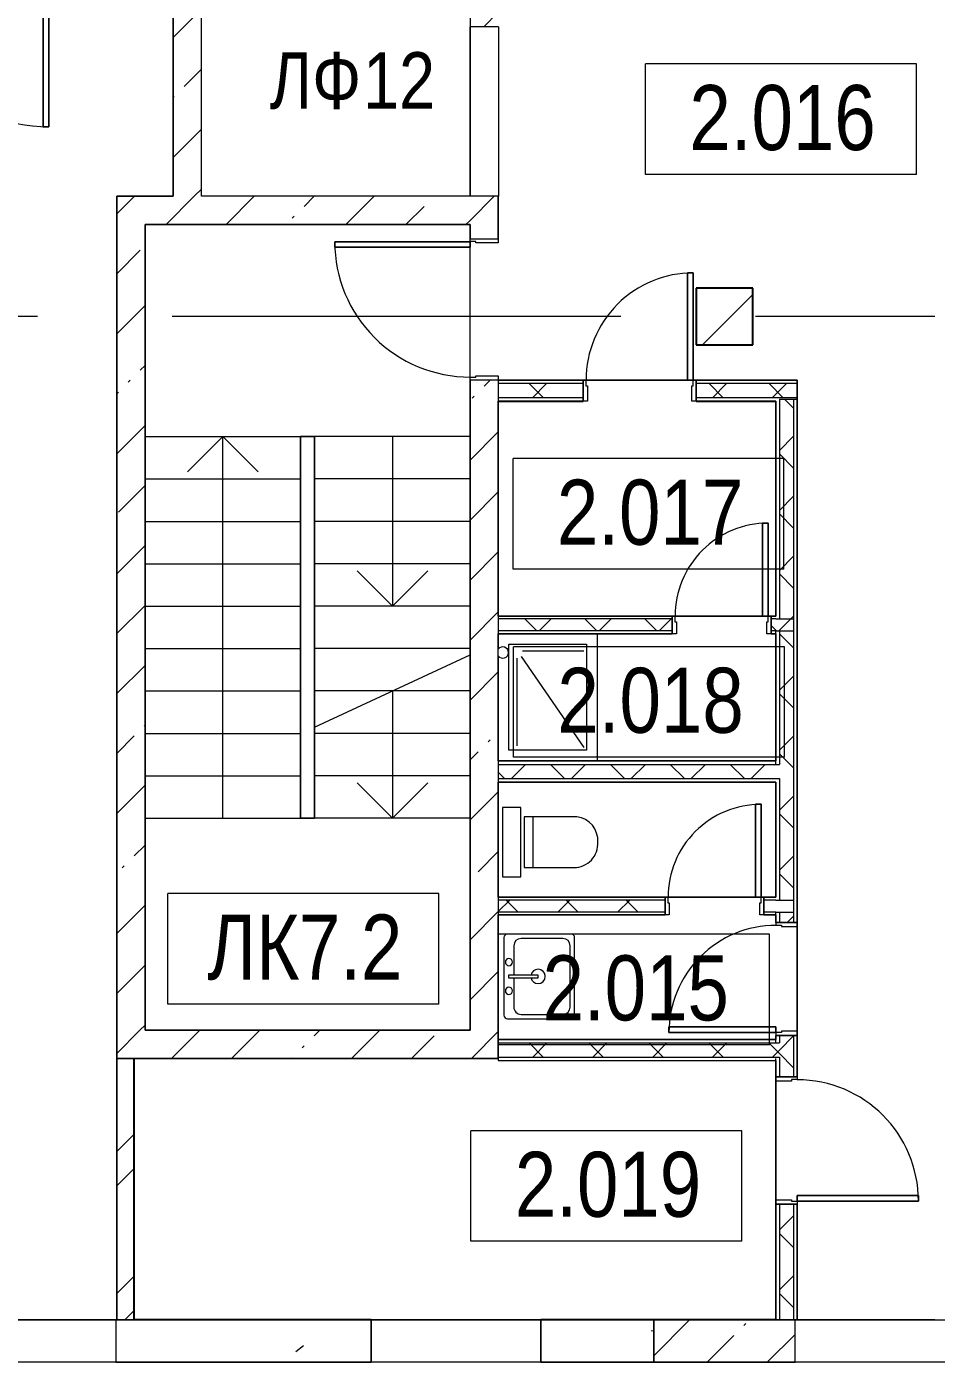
# Model space of a CAD drawing. Header units: millimetres. Extents: x 48966 to 155647, y -43515 to 30475.
# Drawn here: x 111994 to 118431, y -31683 to -22233 of the extents above; entities that cross this region are included whole.
import ezdxf

# ---------------------------------------------------------------- set-up
doc = ezdxf.new("R2010")
doc.units = ezdxf.units.MM
doc.linetypes.add('Осевые', pattern=[6350, 1270, -952.5, 3175, -952.5])
for name, color, linetype, lineweight in [('Двери', 7, 'Continuous', 9), ('Каркас_Импост', 7, 'Continuous', 9), ('Колонны', 7, 'Continuous', 9), ('Колонны-1', 7, 'Continuous', 25), ('Контуры', 7, 'Continuous', 9), ('Линии подступенков-1', 7, 'Continuous', 9), ('Линии свеса', 7, 'Continuous', 9), ('Линии-2', 7, 'Осевые', 9), ('Марки вырезов', 7, 'Continuous', 9), ('Марки помещений', 7, 'Continuous', 9), ('Общие ребра', 7, 'Continuous', 9), ('Оси-2', 7, 'Осевые', 9), ('Панель', 7, 'Continuous', 9), ('Перекрытия', 7, 'Continuous', 9), ('Сантехнические приборы', 7, 'Continuous', 9), ('Стены', 7, 'Continuous', 9), ('Стены-1', 7, 'Continuous', 18), ('Стрелки вверх', 7, 'Continuous', 9), ('Текстовые примечания', 7, 'Continuous', 9), ('Черная _1 сплошная', 7, 'Continuous', 9), ('Штриховка разреза-2', 7, 'Continuous', 9)]:
    doc.layers.add(name, color=color, linetype=linetype, lineweight=lineweight)
doc.styles.add('Arial Narrow_1', font='Arial Narrow.ttf', dxfattribs={"height": 460})
doc.styles.add('Arial Narrow_2', font='Arial Narrow.ttf', dxfattribs={"height": 400})
pattern_1 = [(45, (0, 0), (-424.264, 424.264), [600, -100, 20, -100]), (45, (0, 424), (-424.264, 424.264), [])]
pattern_2 = [(45, (0, 0), (-212.132, 212.132), []), (135, (0, 0), (-212.132, -212.132), [])]

# ---------------------------------------------------------------- blocks, each defined once
blk = doc.blocks.new('Колонна 76 - Колонна 40-55-771148-План 2-го этажа на отм_ 0_000')
at = {"layer": 'Колонны'}
h = blk.add_hatch(dxfattribs=at)
h.set_pattern_fill('FP_4', color=256, style=0, pattern_type=2)
h.set_pattern_definition([(45, (0, 0), (-493.914, 493.914), []), (45, (493.9, 0), (-493.914, 493.914), [873.125, -174.625, 6.706, -167.919])])
h.paths.add_polyline_path([(116731.6, -24482.9), (117131.6, -24482.9), (117131.6, -24082.9), (116731.6, -24082.9)], flags=0)
at = {"layer": 'Колонны-1'}
for p, q in [((117131.6, -24082.9), (116731.6, -24082.9)), ((116731.6, -24082.9), (116731.6, -24482.9)), ((117131.6, -24482.9), (117131.6, -24082.9)), ((116731.6, -24482.9), (117131.6, -24482.9))]:
    blk.add_line(p, q, dxfattribs=at)
blk = doc.blocks.new('Дверь - Однопольная - ДВ10__21х9-6240642-План 2-го этажа на отм_ 0_000')
at = {"layer": 'Двери'}
for p, q in [((-429, -75), (-389, -75)), ((-429, -933), (-429, -75)), ((-389, -75), (-389, -933)), ((-389, -933), (-429, -933))]:
    blk.add_line(p, q, dxfattribs=at)
blk.add_arc((-429, -75), 858, 270, 0, dxfattribs=at)
at = {"layer": 'Каркас_Импост'}
for p, q in [((-450, 75), (-420, 75)), ((-450, -75), (-450, 75)), ((-420, 75), (-420, -35)), ((420, 75), (450, 75)), ((420, -35), (420, 75)), ((450, 75), (450, -75)), ((-430, -75), (-450, -75)), ((-430, -35), (-430, -75)), ((-420, -35), (-430, -35)), ((430, -35), (420, -35)), ((430, -75), (430, -35)), ((450, -75), (430, -75))]:
    blk.add_line(p, q, dxfattribs=at)
at = {"layer": 'Панель'}
for p, q in [((-389, -75), (-429, -75)), ((-429, -75), (-429, -933)), ((-389, -933), (-389, -75)), ((-429, -933), (-389, -933))]:
    blk.add_line(p, q, dxfattribs=at)
blk = doc.blocks.new('Дверь - Однопольная - ДВ2_21х12-6240689-План 2-го этажа на отм_ 0_000')
at = {"layer": 'Двери'}
for p, q in [((-539, 1233), (-579, 1233)), ((-579, 1233), (-579, 75)), ((-539, 75), (-539, 1233)), ((-579, 75), (-539, 75))]:
    blk.add_line(p, q, dxfattribs=at)
blk.add_arc((-579, 75), 1158, 360, 90, dxfattribs=at)
at = {"layer": 'Каркас_Импост'}
for p, q in [((-580, 75), (-600, 75)), ((-600, 75), (-600, -75)), ((-580, 35), (-580, 75)), ((-570, 35), (-580, 35)), ((-570, -75), (-570, 35)), ((580, 35), (570, 35)), ((570, 35), (570, -75)), ((600, 75), (580, 75)), ((580, 75), (580, 35)), ((600, -75), (600, 75)), ((-600, -75), (-570, -75)), ((570, -75), (600, -75))]:
    blk.add_line(p, q, dxfattribs=at)
at = {"layer": 'Панель'}
for p, q in [((-579, 1233), (-539, 1233)), ((-579, 75), (-579, 1233)), ((-539, 1233), (-539, 75)), ((-539, 75), (-579, 75))]:
    blk.add_line(p, q, dxfattribs=at)
blk = doc.blocks.new('Дверь - Однопольная - ДВ1__21х10-7160078-План 2-го этажа на отм_ 0_000')
at = {"layer": 'Двери'}
for p, q in [((-479, -100), (-439, -100)), ((-479, -1058), (-479, -100)), ((-439, -100), (-439, -1058)), ((-439, -1058), (-479, -1058))]:
    blk.add_line(p, q, dxfattribs=at)
blk.add_arc((-479, -100), 958, 270, 0, dxfattribs=at)
at = {"layer": 'Каркас_Импост'}
for p, q in [((-500, 100), (-470, 100)), ((-500, -100), (-500, 100)), ((-470, 100), (-470, -60)), ((470, 100), (500, 100)), ((470, -60), (470, 100)), ((500, 100), (500, -100)), ((-480, -60), (-480, -100)), ((-470, -60), (-480, -60)), ((480, -60), (470, -60)), ((480, -100), (480, -60)), ((-480, -100), (-500, -100)), ((500, -100), (480, -100))]:
    blk.add_line(p, q, dxfattribs=at)
at = {"layer": 'Панель'}
for p, q in [((-439, -100), (-479, -100)), ((-479, -100), (-479, -1058)), ((-439, -1058), (-439, -100)), ((-479, -1058), (-439, -1058))]:
    blk.add_line(p, q, dxfattribs=at)
blk = doc.blocks.new('Дверь - Однопольная - ДВ10_21х8-6240767-План 2-го этажа на отм_ 0_000')
at = {"layer": 'Двери'}
for p, q in [((-339, 833), (-379, 833)), ((-379, 833), (-379, 75)), ((-339, 75), (-339, 833)), ((-379, 75), (-339, 75))]:
    blk.add_line(p, q, dxfattribs=at)
blk.add_arc((-379, 75), 758, 360, 90, dxfattribs=at)
at = {"layer": 'Каркас_Импост'}
for p, q in [((-380, 75), (-400, 75)), ((-400, 75), (-400, -75)), ((-380, 35), (-380, 75)), ((-370, 35), (-380, 35)), ((-370, -75), (-370, 35)), ((380, 35), (370, 35)), ((370, 35), (370, -75)), ((400, 75), (380, 75)), ((380, 75), (380, 35)), ((400, -75), (400, 75)), ((-400, -75), (-370, -75)), ((370, -75), (400, -75))]:
    blk.add_line(p, q, dxfattribs=at)
at = {"layer": 'Панель'}
for p, q in [((-379, 833), (-339, 833)), ((-379, 75), (-379, 833)), ((-339, 833), (-339, 75)), ((-339, 75), (-379, 75))]:
    blk.add_line(p, q, dxfattribs=at)
blk = doc.blocks.new('Дверь - Однопольная_002 - ДВ6__21х7-6269506-План 2-го этажа на отм_ 0_000')
at = {"layer": 'Двери'}
for p, q in [((-329, -62.5), (-289, -62.5)), ((-329, -720.5), (-329, -62.5)), ((-289, -62.5), (-289, -720.5)), ((-289, -720.5), (-329, -720.5))]:
    blk.add_line(p, q, dxfattribs=at)
blk.add_arc((-329, -62.5), 658, 270, 0, dxfattribs=at)
at = {"layer": 'Каркас_Импост'}
for p, q in [((-350, 62.5), (-320, 62.5)), ((-350, -62.5), (-350, 62.5)), ((-320, 62.5), (-320, -22.5)), ((320, 62.5), (350, 62.5)), ((320, -22.5), (320, 62.5)), ((350, 62.5), (350, -62.5)), ((-330, -62.5), (-350, -62.5)), ((-330, -22.5), (-330, -62.5)), ((-320, -22.5), (-330, -22.5)), ((330, -22.5), (320, -22.5)), ((330, -62.5), (330, -22.5)), ((350, -62.5), (330, -62.5))]:
    blk.add_line(p, q, dxfattribs=at)
at = {"layer": 'Панель'}
for p, q in [((-289, -62.5), (-329, -62.5)), ((-329, -62.5), (-329, -720.5)), ((-289, -720.5), (-289, -62.5)), ((-329, -720.5), (-289, -720.5))]:
    blk.add_line(p, q, dxfattribs=at)
blk = doc.blocks.new('Раковина-Одиночная-2D - 600 x 500 мм-4888437-План 2-го этажа на отм_ 0_000')
at = {"layer": 'Сантехнические приборы'}
for p, q in [((31.7, 614.6), (31.7, 165.4)), ((31.7, 614.6), (31.7, 165.4)), ((606.3, 640), (57.1, 640)), ((606.3, 640), (57.1, 640)), ((549.1, 608.3), (114.2, 608.3)), ((631.7, 165.4), (631.7, 614.6)), ((631.7, 165.4), (631.7, 614.6)), ((63.4, 557.5), (63.4, 260.7)), ((599.9, 260.7), (599.9, 557.5)), ((341.2, 381.3), (322.2, 381.3)), ((322.2, 381.3), (322.2, 171.8)), ((341.2, 171.8), (341.2, 381.3)), ((114.2, 209.9), (322.2, 209.9)), ((341.2, 209.9), (549.1, 209.9)), ((57.1, 140), (606.3, 140)), ((57.1, 140), (606.3, 140)), ((131.8, 100), (691.8, 100)), ((322.2, 171.8), (341.2, 171.8))]:
    blk.add_line(p, q, dxfattribs=at)
for centre, radius, start, end in [((57.1, 614.6), 25.4, 90, 180), ((57.1, 614.6), 25.4, 90, 180), ((114.2, 557.5), 50.8, 90, 180), ((549.1, 557.5), 50.8, 360, 90), ((606.3, 614.6), 25.4, 0, 90), ((606.3, 614.6), 25.4, 0, 90), ((331.7, 381.3), 50.8, 360, 180), ((331.7, 381.3), 50.8, 180, 259.19308), ((331.7, 381.3), 50.8, 280.80692, 0), ((114.2, 260.7), 50.8, 180, 270), ((230.1, 175), 25.4, 360, 180), ((433.3, 175), 25.4, 360, 180), ((549.1, 260.7), 50.8, 270, 0), ((57.1, 165.4), 25.4, 180, 270), ((57.1, 165.4), 25.4, 180, 270), ((230.1, 175), 25.4, 180, 360), ((433.3, 175), 25.4, 180, 360), ((606.3, 165.4), 25.4, 270, 360), ((606.3, 165.4), 25.4, 270, 0)]:
    blk.add_arc(centre, radius, start, end, dxfattribs=at)
blk = doc.blocks.new('Унитаз_встраиваемый - Обычный _ Vitra 748-4800 _каркасные_-4815711-План 2-го этажа на отм_ 0_000')
at = {"layer": 'Сантехнические приборы'}
for p, q in [((-180, 371.5), (-180, 0)), ((179.4, 0), (179.4, 351)), ((-180, 60), (179.4, 60)), ((245, -25), (-245, -25)), ((-245, -25), (-245, -155)), ((-180, 0), (179.4, 0)), ((245, -155), (245, -25)), ((-245, -155), (245, -155))]:
    blk.add_line(p, q, dxfattribs=at)
for centre, start, end in [((-11.8, 351), 86.33454, 173.05975), ((9.9, 351), 360, 93.66546)]:
    blk.add_arc(centre, 169.5, start, end, dxfattribs=at)
blk = doc.blocks.new('Дверь - Однопольная_002 - ДВ5__21х7-6269878-План 2-го этажа на отм_ 0_000')
at = {"layer": 'Двери'}
for p, q in [((-329, -62.5), (-289, -62.5)), ((-329, -720.5), (-329, -62.5)), ((-289, -62.5), (-289, -720.5)), ((-289, -720.5), (-329, -720.5))]:
    blk.add_line(p, q, dxfattribs=at)
blk.add_arc((-329, -62.5), 658, 270, 0, dxfattribs=at)
at = {"layer": 'Каркас_Импост'}
for p, q in [((-350, 62.5), (-320, 62.5)), ((-350, -62.5), (-350, 62.5)), ((-320, 62.5), (-320, -22.5)), ((320, 62.5), (350, 62.5)), ((320, -22.5), (320, 62.5)), ((350, 62.5), (350, -62.5)), ((-330, -62.5), (-350, -62.5)), ((-330, -22.5), (-330, -62.5)), ((-320, -22.5), (-330, -22.5)), ((330, -22.5), (320, -22.5)), ((330, -62.5), (330, -22.5)), ((350, -62.5), (330, -62.5))]:
    blk.add_line(p, q, dxfattribs=at)
at = {"layer": 'Панель'}
for p, q in [((-289, -62.5), (-329, -62.5)), ((-329, -62.5), (-329, -720.5)), ((-289, -720.5), (-289, -62.5)), ((-329, -720.5), (-289, -720.5))]:
    blk.add_line(p, q, dxfattribs=at)
blk = doc.blocks.new('Дверь - Однопольная - ДВ10__21х8-6240643-План 2-го этажа на отм_ 0_000')
at = {"layer": 'Двери'}
for p, q in [((-379, -75), (-339, -75)), ((-379, -833), (-379, -75)), ((-339, -75), (-339, -833)), ((-339, -833), (-379, -833))]:
    blk.add_line(p, q, dxfattribs=at)
blk.add_arc((-379, -75), 758, 270, 0, dxfattribs=at)
at = {"layer": 'Каркас_Импост'}
for p, q in [((-400, 75), (-370, 75)), ((-400, -75), (-400, 75)), ((-370, 75), (-370, -35)), ((370, 75), (400, 75)), ((370, -35), (370, 75)), ((400, 75), (400, -75)), ((-380, -75), (-400, -75)), ((-380, -35), (-380, -75)), ((-370, -35), (-380, -35)), ((380, -35), (370, -35)), ((380, -75), (380, -35)), ((400, -75), (380, -75))]:
    blk.add_line(p, q, dxfattribs=at)
at = {"layer": 'Панель'}
for p, q in [((-339, -75), (-379, -75)), ((-379, -75), (-379, -833)), ((-339, -833), (-339, -75)), ((-379, -833), (-339, -833))]:
    blk.add_line(p, q, dxfattribs=at)
blk = doc.blocks.new('Душевая кабинка-2D - Душевая кабинка 900х700-5616920-План 2-го этажа на отм_ 0_000')
at = {"layer": 'Сантехнические приборы'}
for p, q in [((0, 0), (0, 900)), ((0, 900), (700, 900)), ((700, 900), (700, 0)), ((75, 75), (75, 825)), ((75, 825), (625, 825)), ((604.7, 775.8), (171, 775.8)), ((625, 825), (625, 75)), ((132.1, 726.7), (132.1, 106.7)), ((161, 739), (604.7, 95.3)), ((700, 0), (0, 0)), ((625, 75), (75, 75))]:
    blk.add_line(p, q, dxfattribs=at)
for start, end in [(360, 143.89282), (216.10718, 360)]:
    blk.add_arc((32.1, 766.7), 40, start, end, dxfattribs=at)
blk = doc.blocks.new('M_Дверь-Проем - 1200 x 2032 mm-V20-План 2-го этажа на отм_ 0_000')
at = {"layer": 'Черная _1 сплошная'}
blk.add_line((-608.2, 100), (591.8, 100), dxfattribs=at)
blk = doc.blocks.new('Марка помещения_Р - Марка помещения-4575829-План 2-го этажа на отм_ 0_000')
at = {"layer": 'Марки помещений'}
for p, q in [((-4.79375, -1.95625), (-4.79375, 1.95625)), ((4.79375, 1.95625), (-4.79375, 1.95625)), ((4.79375, -1.95625), (4.79375, 1.95625)), ((4.79375, -1.95625), (-4.79375, -1.95625))]:
    blk.add_line(p, q, dxfattribs=at)

msp = doc.modelspace()

# ---------------------------------------------------------------- hatches: boundary and pattern name
at = {"layer": 'Штриховка разреза-2'}
h = msp.add_hatch(dxfattribs=at)
h.set_pattern_fill('FP_1', color=256, style=0, pattern_type=2)
h.set_pattern_definition(pattern_1)
h.paths.add_polyline_path([(113031.6, -23432.9), (113231.6, -23432.9), (113231.6, -20032.9), (113031.6, -20032.9), (113031.6, -21738.4)], flags=0)
h = msp.add_hatch(dxfattribs=at)
h.set_pattern_fill('FP_1', color=256, style=0, pattern_type=2)
h.set_pattern_definition(pattern_1)
h.paths.add_polyline_path([(115131.6, -29332.9), (115331.6, -29332.9), (115331.6, -24732.9), (115131.6, -24732.9), (115131.6, -29330.9)], flags=0)
h.paths.add_polyline_path([(115331.6, -23732.9), (115331.6, -23432.9), (115131.6, -23432.9), (115131.6, -23732.9)], flags=0)
h.paths.add_polyline_path([(115331.6, -22232.9), (115331.6, -20032.9), (115131.6, -20032.9), (115131.6, -22232.9)], flags=0)
h = msp.add_hatch(dxfattribs=at)
h.set_pattern_fill('FP_1', color=256, style=0, pattern_type=2)
h.set_pattern_definition(pattern_1)
h.paths.add_polyline_path([(112631.6, -23632.9), (115131.6, -23632.9), (115131.6, -23432.9), (112631.6, -23432.9)], flags=0)
h = msp.add_hatch(dxfattribs=at)
h.set_pattern_fill('FP_1', color=256, style=0, pattern_type=2)
h.set_pattern_definition(pattern_1)
h.paths.add_polyline_path([(112831.6, -29332.9), (112831.6, -23632.9), (112631.6, -23632.9), (112631.6, -29332.9)], flags=0)
h = msp.add_hatch(dxfattribs=at)
h.set_pattern_fill('FP_3', color=256, style=0, pattern_type=2)
h.set_pattern_definition(pattern_2)
h.paths.add_polyline_path([(115931.6, -24857.9), (115931.6, -24757.9), (115331.6, -24757.9), (115331.6, -24857.9), (115556.8, -24857.9)], flags=0)
h.paths.add_polyline_path([(117446.6, -24857.9), (117446.6, -24757.9), (116731.6, -24757.9), (116731.6, -24857.9), (117204.5, -24857.9)], flags=0)
h = msp.add_hatch(dxfattribs=at)
h.set_pattern_fill('FP_3', color=256, style=0, pattern_type=2)
h.set_pattern_definition(pattern_2)
h.paths.add_polyline_path([(117321.6, -31382.9), (117421.6, -31382.9), (117421.6, -30562.9), (117321.6, -30562.9), (117321.6, -31009.9)], flags=0)
h.paths.add_polyline_path([(117421.6, -29662.9), (117421.6, -29370.4), (117321.6, -29370.4), (117321.6, -29662.9)], flags=0)
h.paths.add_polyline_path([(117321.6, -28570.4), (117421.6, -28570.4), (117421.6, -28497.9), (117321.6, -28497.9)], flags=0)
h.paths.add_polyline_path([(117421.6, -28412.9), (117421.6, -26507.9), (117321.6, -26507.9), (117321.6, -28412.9)], flags=0)
h.paths.add_polyline_path([(117321.6, -26422.9), (117421.6, -26422.9), (117421.6, -24867.9), (117321.6, -24867.9), (117321.6, -26374.2)], flags=0)
h = msp.add_hatch(dxfattribs=at)
h.set_pattern_fill('FP_3', color=256, style=0, pattern_type=2)
h.set_pattern_definition(pattern_2)
h.paths.add_polyline_path([(117296.6, -26507.9), (117421.6, -26507.9), (117421.6, -26422.9), (117261.6, -26422.9), (117261.6, -26507.9)], flags=0)
h.paths.add_polyline_path([(115556.8, -26507.9), (116561.6, -26507.9), (116561.6, -26422.9), (115331.6, -26422.9), (115331.6, -26507.9)], flags=0)
h = msp.add_hatch(dxfattribs=at)
h.set_pattern_fill('FP_3', color=256, style=0, pattern_type=2)
h.set_pattern_definition(pattern_2)
h.paths.add_polyline_path([(117204.5, -27552.9), (117321.6, -27552.9), (117321.6, -27452.9), (115331.6, -27452.9), (115331.6, -27552.9), (115556.8, -27552.9)], flags=0)
h = msp.add_hatch(dxfattribs=at)
h.set_pattern_fill('FP_3', color=256, style=0, pattern_type=2)
h.set_pattern_definition(pattern_2)
h.paths.add_polyline_path([(117296.6, -28497.9), (117421.6, -28497.9), (117421.6, -28412.9), (117211.6, -28412.9), (117211.6, -28497.9)], flags=0)
h.paths.add_polyline_path([(115331.6, -28497.9), (116511.6, -28497.9), (116511.6, -28412.9), (115331.6, -28412.9)], flags=0)
h = msp.add_hatch(dxfattribs=at)
h.set_pattern_fill('FP_1', color=256, style=0, pattern_type=2)
h.set_pattern_definition(pattern_1)
h.paths.add_polyline_path([(112631.6, -29532.9), (115331.6, -29532.9), (115331.6, -29332.9), (112631.6, -29332.9)], flags=0)
h = msp.add_hatch(dxfattribs=at)
h.set_pattern_fill('FP_3', color=256, style=0, pattern_type=2)
h.set_pattern_definition(pattern_2)
h.paths.add_polyline_path([(117204.5, -29522.9), (117321.6, -29522.9), (117321.6, -29422.9), (115331.6, -29422.9), (115331.6, -29522.9), (115556.8, -29522.9)], flags=0)
h = msp.add_hatch(dxfattribs=at)
h.set_pattern_fill('FP_2', color=256, style=0, pattern_type=2)
h.set_pattern_definition([(45, (0, 0), (-502.8943, 502.8943), []), (45, (0, 762), (-502.8943, 502.8943), [])])
h.paths.add_polyline_path([(112631.6, -31382.9), (112751.6, -31382.9), (112751.6, -29532.9), (112631.6, -29532.9), (112631.6, -31009.9)], flags=0)
h = msp.add_hatch(dxfattribs=at)
h.set_pattern_fill('FP_34', color=256, style=0, pattern_type=2)
h.set_pattern_definition([(50, (0, 0), (1457.472, -127.512), [152.4, -1676.4]), (355, (0, 0), (-281.942, 1528.454), [121.92, -1341.12]), (100.451, (121.5, -10.6), (1175.541, 1400.933), [129.52, -1424.721]), (46.184, (0, 406.4), (2168.632, -336.342), [228.6, -2514.6]), (96.636, (180.7, 378.4), (1899.22, 1979.42), [194.28, -2137.08]), (351.184, (0, 406.4), (1899.24, 1979.402), [182.88, -2011.68]), (21, (203.2, 304.8), (1212.915, -818.121), [152.4, -1676.4]), (326, (203.2, 304.8), (494.417, 1473.504), [121.92, -1341.12]), (71.451, (304.3, 236.6), (1707.337, 655.37), [129.52, -1424.721]), (37.5, (0, 0), (24.7094, 676.4402), [67.056, -1257.808, 67.056, -1294.384, -1346.2]), (37.5, (0, 0), (24.7094, 676.4402), [-2686.304, 67.056, -1279.144]), (7.5, (0, 0), (534.5577, 801.4443), [67.056, -709.168, 67.056, -1227.328, -513.08]), (7.5, (0, 0), (534.5577, 801.4443), [-2070.608, 67.056, -446.024]), (327.5, (-453.14, 0), (1084.7275, -45.8312), [67.056, -440.944, 67.056, -1517.904, -2103.12]), (327.5, (-453.14, 0), (1084.7275, -45.8312), [-2092.96, 67.056, -2036.064]), (317.5, (-656.3, 0), (1185.035, 203.4135), [67.056, -593.344, 67.056, -985.52, -1493.52]), (317.5, (-656.3, 0), (1185.035, 203.4135), [-1712.976, 67.056, -1426.464])])
h.paths.add_polyline_path([(122147.8, -31682.9), (122431.6, -31682.9), (122431.6, -31382.9), (121631.6, -31382.9), (121631.6, -31682.9)], flags=0)
h.paths.add_polyline_path([(110771.6, -31682.9), (111431.6, -31682.9), (111431.6, -31382.9), (110771.6, -31382.9)], flags=0)
h.paths.add_polyline_path([(114431.6, -31682.9), (114431.6, -31382.9), (112624.1, -31382.9), (112624.1, -31682.9)], flags=0)
h.paths.add_polyline_path([(118852.3, -31682.9), (120431.6, -31682.9), (120431.6, -31382.9), (118631.6, -31382.9), (118631.6, -31682.9)], flags=0)
h.paths.add_polyline_path([(115631.6, -31682.9), (116431.6, -31682.9), (116431.6, -31382.9), (115631.6, -31382.9)], flags=0)
h = msp.add_hatch(dxfattribs=at)
h.set_pattern_fill('FP_1', color=256, style=0, pattern_type=2)
h.set_pattern_definition(pattern_1)
h.paths.add_polyline_path([(117204.5, -31682.9), (117431.6, -31682.9), (117431.6, -31382.9), (116431.6, -31382.9), (116431.6, -31682.9)], flags=0)

# ---------------------------------------------------------------- linework, layer by layer
at = {"layer": 'Контуры'}
for p, q in [((112831.6, -23632.9), (112831.6, -25132.9)), ((115131.6, -23632.9), (112831.6, -23632.9)), ((112831.6, -23632.9), (112831.6, -25132.9)), ((115131.6, -23632.9), (112831.6, -23632.9)), ((115131.6, -25132.9), (115131.6, -23632.9)), ((115131.6, -25132.9), (115131.6, -23632.9)), ((112831.6, -25132.9), (113931.6, -25132.9)), ((112831.6, -27832.9), (112831.6, -25132.9)), ((112831.6, -27832.9), (112831.6, -25132.9)), ((113931.6, -25132.9), (114031.6, -25132.9)), ((113931.6, -25132.9), (114031.6, -25132.9)), ((113931.6, -27832.9), (113931.6, -25132.9)), ((113931.6, -27832.9), (113931.6, -25132.9)), ((115131.6, -25132.9), (114031.6, -25132.9)), ((115131.6, -25132.9), (114031.6, -25132.9)), ((115131.6, -25132.9), (114031.6, -25132.9)), ((114031.6, -25132.9), (114031.6, -27189.3)), ((114031.6, -25132.9), (114031.6, -27832.9)), ((114031.6, -25132.9), (114031.6, -27832.9)), ((115131.6, -25132.9), (115131.6, -26676.4)), ((115131.6, -25132.9), (115131.6, -27832.9)), ((115131.6, -25132.9), (115131.6, -27832.9)), ((112831.6, -27832.9), (112831.6, -29332.9)), ((112831.6, -27832.9), (112831.6, -29332.9)), ((112831.6, -27832.9), (113931.6, -27832.9)), ((112831.6, -27832.9), (113931.6, -27832.9)), ((114031.6, -27832.9), (113931.6, -27832.9)), ((114031.6, -27832.9), (113931.6, -27832.9)), ((115131.6, -29332.9), (115131.6, -27832.9)), ((115131.6, -29332.9), (115131.6, -27832.9)), ((112831.6, -29332.9), (115131.6, -29332.9)), ((112831.6, -29332.9), (115131.6, -29332.9))]:
    msp.add_line(p, q, dxfattribs=at)
at = {"layer": 'Линии подступенков-1'}
for p, q in [((112831.6, -25132.9), (113931.6, -25132.9)), ((112831.6, -25132.9), (113931.6, -25132.9)), ((115131.6, -25132.9), (114031.6, -25132.9)), ((115131.6, -25132.9), (114031.6, -25132.9)), ((115131.6, -25132.9), (114031.6, -25132.9)), ((112831.6, -25432.9), (113931.6, -25432.9)), ((112831.6, -25432.9), (113931.6, -25432.9)), ((115131.6, -25432.9), (114031.6, -25432.9)), ((115131.6, -25432.9), (114031.6, -25432.9)), ((115131.6, -25432.9), (114031.6, -25432.9)), ((112831.6, -25732.9), (113931.6, -25732.9)), ((112831.6, -25732.9), (113931.6, -25732.9)), ((115131.6, -25732.9), (114031.6, -25732.9)), ((115131.6, -25732.9), (114031.6, -25732.9)), ((115131.6, -25732.9), (114031.6, -25732.9)), ((112831.6, -26032.9), (113931.6, -26032.9)), ((112831.6, -26032.9), (113931.6, -26032.9)), ((115131.6, -26032.9), (114031.6, -26032.9)), ((115131.6, -26032.9), (114031.6, -26032.9)), ((115131.6, -26032.9), (114031.6, -26032.9)), ((112831.6, -26332.9), (113931.6, -26332.9)), ((112831.6, -26332.9), (113931.6, -26332.9)), ((115131.6, -26332.9), (114031.6, -26332.9)), ((115131.6, -26332.9), (114031.6, -26332.9)), ((115131.6, -26332.9), (114031.6, -26332.9)), ((112831.6, -26632.9), (113931.6, -26632.9)), ((112831.6, -26632.9), (113931.6, -26632.9)), ((115131.6, -26632.9), (114031.6, -26632.9)), ((115131.6, -26632.9), (114031.6, -26632.9)), ((115131.6, -26632.9), (114031.6, -26632.9)), ((112831.6, -26932.9), (113931.6, -26932.9)), ((112831.6, -26932.9), (113931.6, -26932.9)), ((114581.6, -26932.9), (114031.6, -26932.9)), ((115131.6, -26932.9), (114031.6, -26932.9)), ((115131.6, -26932.9), (114031.6, -26932.9)), ((112831.6, -27232.9), (113931.6, -27232.9)), ((112831.6, -27232.9), (113931.6, -27232.9)), ((115131.6, -27232.9), (114031.6, -27232.9)), ((115131.6, -27232.9), (114031.6, -27232.9)), ((112831.6, -27532.9), (113931.6, -27532.9)), ((112831.6, -27532.9), (113931.6, -27532.9)), ((115131.6, -27532.9), (114031.6, -27532.9)), ((115131.6, -27532.9), (114031.6, -27532.9)), ((112831.6, -27832.9), (113931.6, -27832.9)), ((112831.6, -27832.9), (113931.6, -27832.9)), ((115131.6, -27832.9), (114031.6, -27832.9)), ((115131.6, -27832.9), (114031.6, -27832.9))]:
    msp.add_line(p, q, dxfattribs=at)
at = {"layer": 'Линии свеса'}
for p, q in [((112831.6, -25432.9), (113931.6, -25432.9)), ((112831.6, -25432.9), (113931.6, -25432.9)), ((115131.6, -25432.9), (114031.6, -25432.9)), ((115131.6, -25432.9), (114031.6, -25432.9)), ((115131.6, -25432.9), (114031.6, -25432.9)), ((112831.6, -25732.9), (113931.6, -25732.9)), ((112831.6, -25732.9), (113931.6, -25732.9)), ((115131.6, -25732.9), (114031.6, -25732.9)), ((115131.6, -25732.9), (114031.6, -25732.9)), ((115131.6, -25732.9), (114031.6, -25732.9)), ((112831.6, -26032.9), (113931.6, -26032.9)), ((112831.6, -26032.9), (113931.6, -26032.9)), ((115131.6, -26032.9), (114031.6, -26032.9)), ((115131.6, -26032.9), (114031.6, -26032.9)), ((115131.6, -26032.9), (114031.6, -26032.9)), ((112831.6, -26332.9), (113931.6, -26332.9)), ((112831.6, -26332.9), (113931.6, -26332.9)), ((115131.6, -26332.9), (114031.6, -26332.9)), ((115131.6, -26332.9), (114031.6, -26332.9)), ((115131.6, -26332.9), (114031.6, -26332.9)), ((112831.6, -26632.9), (113931.6, -26632.9)), ((112831.6, -26632.9), (113931.6, -26632.9)), ((115131.6, -26632.9), (114031.6, -26632.9)), ((115131.6, -26632.9), (114031.6, -26632.9)), ((115131.6, -26632.9), (114031.6, -26632.9)), ((112831.6, -26932.9), (113931.6, -26932.9)), ((112831.6, -26932.9), (113931.6, -26932.9)), ((114581.6, -26932.9), (114031.6, -26932.9)), ((115131.6, -26932.9), (114031.6, -26932.9)), ((115131.6, -26932.9), (114031.6, -26932.9)), ((112831.6, -27232.9), (113931.6, -27232.9)), ((112831.6, -27232.9), (113931.6, -27232.9)), ((115131.6, -27232.9), (114031.6, -27232.9)), ((115131.6, -27232.9), (114031.6, -27232.9)), ((112831.6, -27532.9), (113931.6, -27532.9)), ((112831.6, -27532.9), (113931.6, -27532.9)), ((115131.6, -27532.9), (114031.6, -27532.9)), ((115131.6, -27532.9), (114031.6, -27532.9))]:
    msp.add_line(p, q, dxfattribs=at)
at = {"layer": 'Линии-2'}
msp.add_line((115131.6, -25132.9), (114581.6, -25132.9), dxfattribs=at)
at = {"layer": 'Марки вырезов'}
msp.add_line((114031.6, -27189.3), (115131.6, -26676.4), dxfattribs=at)
at = {"layer": 'Общие ребра'}
for p, q in [((115331.6, -23732.9), (115331.6, -23432.9)), ((115331.6, -23432.9), (115331.6, -23732.9)), ((115131.6, -23632.9), (115131.6, -23732.9)), ((115131.6, -24732.9), (115131.6, -29330.9)), ((115331.6, -24732.9), (115331.6, -24757.9)), ((115931.6, -24757.9), (115331.6, -24757.9)), ((115331.6, -24757.9), (115331.6, -24857.9)), ((115931.6, -24732.9), (115333.6, -24732.9)), ((117446.6, -24732.9), (116731.6, -24732.9)), ((117446.6, -24757.9), (116731.6, -24757.9)), ((117446.6, -24757.9), (117446.6, -24732.9)), ((117446.6, -24857.9), (117446.6, -24757.9)), ((115931.6, -24857.9), (115331.6, -24857.9)), ((115331.6, -24857.9), (115331.6, -24882.9)), ((115333.6, -24882.9), (115931.6, -24882.9)), ((115931.6, -24882.9), (115333.6, -24882.9)), ((117446.6, -24857.9), (116731.6, -24857.9)), ((116731.6, -24882.9), (117294.6, -24882.9)), ((117294.6, -24882.9), (116731.6, -24882.9)), ((117321.6, -24867.9), (117321.6, -26422.9)), ((117321.6, -24867.9), (117421.6, -24867.9)), ((117421.6, -24867.9), (117421.6, -26422.9)), ((117421.6, -24867.9), (117446.6, -24867.9)), ((117446.6, -24867.9), (117446.6, -24857.9)), ((117446.6, -28570.4), (117446.6, -24867.9)), ((115331.6, -26402.9), (115331.6, -26422.9)), ((116561.6, -26422.9), (115331.6, -26422.9)), ((115331.6, -26422.9), (115331.6, -26507.9)), ((116561.6, -26402.9), (115333.6, -26402.9)), ((117296.6, -26402.9), (117261.6, -26402.9)), ((117296.6, -26422.9), (117261.6, -26422.9)), ((117296.6, -26422.9), (117321.6, -26422.9)), ((117321.6, -26422.9), (117421.6, -26422.9)), ((117421.6, -26422.9), (117421.6, -26507.9)), ((117421.6, -26422.9), (117421.6, -26507.9)), ((116561.6, -26507.9), (115331.6, -26507.9)), ((115331.6, -26507.9), (115331.6, -26527.9)), ((115338.6, -26527.9), (116561.6, -26527.9)), ((117296.6, -26507.9), (117261.6, -26507.9)), ((117261.6, -26527.9), (117289.6, -26527.9)), ((117296.6, -26527.9), (117296.6, -26507.9)), ((117296.6, -26507.9), (117321.6, -26507.9)), ((117321.6, -26507.9), (117321.6, -27452.9)), ((117321.6, -26507.9), (117421.6, -26507.9)), ((117421.6, -26507.9), (117421.6, -28412.9)), ((115331.6, -27427.9), (115331.6, -27452.9)), ((115331.6, -27452.9), (117296.6, -27452.9)), ((115331.6, -27452.9), (115331.6, -27552.9)), ((117296.6, -27452.9), (117296.6, -27427.9)), ((117296.6, -27452.9), (117321.6, -27452.9)), ((115331.6, -27552.9), (115331.6, -27577.9)), ((115331.6, -27552.9), (117296.6, -27552.9)), ((117296.6, -27552.9), (117321.6, -27552.9)), ((117321.6, -27552.9), (117321.6, -28412.9)), ((115331.6, -28392.9), (115331.6, -28412.9)), ((116511.6, -28412.9), (115331.6, -28412.9)), ((115331.6, -28412.9), (115331.6, -28497.9)), ((116511.6, -28392.9), (115333.6, -28392.9)), ((117296.6, -28392.9), (117211.6, -28392.9)), ((117296.6, -28412.9), (117211.6, -28412.9)), ((117296.6, -28412.9), (117321.6, -28412.9)), ((117321.6, -28412.9), (117421.6, -28412.9)), ((117421.6, -28412.9), (117421.6, -28497.9)), ((117421.6, -28412.9), (117421.6, -28497.9)), ((116511.6, -28497.9), (115331.6, -28497.9)), ((115331.6, -28497.9), (115331.6, -28517.9)), ((115333.6, -28517.9), (116511.6, -28517.9)), ((117296.6, -28497.9), (117211.6, -28497.9)), ((117211.6, -28517.9), (117294.6, -28517.9)), ((117296.6, -28517.9), (117296.6, -28497.9)), ((117296.6, -28497.9), (117321.6, -28497.9)), ((117296.6, -28517.9), (117296.6, -28570.4)), ((117321.6, -28497.9), (117321.6, -28570.4)), ((117321.6, -28497.9), (117421.6, -28497.9)), ((117421.6, -28497.9), (117421.6, -28570.4)), ((112631.6, -29332.9), (112631.6, -29532.9)), ((117296.6, -29370.4), (117296.6, -29395.9)), ((117321.6, -29370.4), (117321.6, -29422.9)), ((117421.6, -29370.4), (117421.6, -29662.9)), ((117446.6, -29662.9), (117446.6, -29370.4)), ((115331.6, -29422.9), (117296.6, -29422.9)), ((117296.6, -29422.9), (117296.6, -29397.9)), ((117296.6, -29422.9), (117321.6, -29422.9)), ((115331.6, -29522.9), (117296.6, -29522.9)), ((117296.6, -29522.9), (117321.6, -29522.9)), ((117296.6, -29547.9), (117296.6, -29662.9)), ((117321.6, -29522.9), (117321.6, -29662.9)), ((117296.6, -30562.9), (117296.6, -31380.9)), ((117321.6, -30562.9), (117321.6, -31382.9)), ((117421.6, -30562.9), (117421.6, -31382.9)), ((117446.6, -31380.9), (117446.6, -30562.9)), ((114431.6, -31382.9), (112756.6, -31382.9)), ((112756.6, -31382.9), (114431.6, -31382.9)), ((116431.6, -31382.9), (115631.6, -31382.9)), ((115631.6, -31382.9), (116431.6, -31382.9)), ((116431.6, -31382.9), (116431.6, -31682.9)), ((116431.6, -31682.9), (116431.6, -31382.9))]:
    msp.add_line(p, q, dxfattribs=at)
at = {"layer": 'Оси-2'}
for p, q in [((150171.6, -24282.9), (50565.6, -24282.9)), ((150171.6, -31382.9), (50565.6, -31382.9))]:
    msp.add_line(p, q, dxfattribs=at)
at = {"layer": 'Перекрытия'}
for p, q in [((113031.6, -23432.9), (113031.6, -21782.9)), ((115131.6, -21832.4), (115131.6, -23432.9)), ((112631.6, -31382.9), (112631.6, -23432.9)), ((112631.6, -23432.9), (113031.6, -23432.9)), ((112831.6, -23632.9), (112831.6, -29332.9)), ((115131.6, -29332.9), (115131.6, -23632.9)), ((115331.6, -24732.9), (117446.6, -24732.9)), ((116731.6, -24732.9), (115931.6, -24732.9)), ((115931.6, -24732.9), (115931.6, -24882.9)), ((116731.6, -24882.9), (116731.6, -24732.9)), ((117446.6, -24732.9), (117446.6, -29662.9)), ((115931.6, -24882.9), (115331.6, -24882.9)), ((115331.6, -24882.9), (115331.6, -26402.9)), ((117296.6, -24882.9), (116731.6, -24882.9)), ((117296.6, -26402.9), (117296.6, -24882.9)), ((115331.6, -26402.9), (117296.6, -26402.9)), ((117261.6, -26402.9), (116561.6, -26402.9)), ((116561.6, -26402.9), (116561.6, -26527.9)), ((117261.6, -26527.9), (117261.6, -26402.9)), ((116561.6, -26527.9), (115331.6, -26527.9)), ((115331.6, -26527.9), (115331.6, -26637.8)), ((117296.6, -26527.9), (117261.6, -26527.9)), ((117296.6, -27427.9), (117296.6, -26527.9)), ((115331.6, -26684.6), (115331.6, -27427.9)), ((115331.6, -27427.9), (117296.6, -27427.9)), ((117296.6, -27577.9), (115331.6, -27577.9)), ((115331.6, -27577.9), (115331.6, -28392.9)), ((117296.6, -28392.9), (117296.6, -27577.9)), ((115331.6, -28392.9), (117296.6, -28392.9)), ((117211.6, -28392.9), (116511.6, -28392.9)), ((116511.6, -28392.9), (116511.6, -28517.9)), ((117211.6, -28517.9), (117211.6, -28392.9)), ((116511.6, -28517.9), (115331.6, -28517.9)), ((115331.6, -28517.9), (115331.6, -29397.9)), ((117296.6, -28517.9), (117211.6, -28517.9)), ((117296.6, -28570.4), (117296.6, -28517.9)), ((117446.6, -28570.4), (117296.6, -28570.4)), ((117446.6, -29370.4), (117446.6, -28570.4)), ((117296.6, -29397.9), (117296.6, -29370.4)), ((117296.6, -29370.4), (117446.6, -29370.4)), ((115331.6, -29397.9), (117296.6, -29397.9)), ((115331.6, -29532.9), (112751.6, -29532.9)), ((112751.6, -29532.9), (112751.6, -31382.9)), ((117296.6, -31382.9), (117296.6, -29532.9)), ((117446.6, -29662.9), (117296.6, -29662.9)), ((117296.6, -29662.9), (117296.6, -30562.9)), ((117296.6, -30562.9), (117446.6, -30562.9)), ((117446.6, -30562.9), (117446.6, -31382.9)), ((104481.6, -31382.9), (112631.6, -31382.9)), ((112751.6, -31382.9), (117296.6, -31382.9)), ((117446.6, -31382.9), (122856.6, -31382.9)), ((136031.6, -31682.9), (104831.6, -31682.9))]:
    msp.add_line(p, q, dxfattribs=at)
at = {"layer": 'Стены'}
for p, q in [((115331.6, -22232.9), (115131.6, -22232.9)), ((115333.6, -22232.9), (115331.6, -22232.9)), ((115333.6, -22232.9), (115333.6, -23432.9)), ((115331.6, -23432.9), (115131.6, -23432.9)), ((115333.6, -23432.9), (115331.6, -23432.9)), ((111431.6, -31380.9), (112626.6, -31380.9)), ((111431.6, -31382.9), (112624.1, -31382.9)), ((112626.6, -31382.9), (111431.6, -31382.9)), ((112624.1, -31382.9), (112624.1, -31682.9)), ((112626.6, -31382.9), (112626.6, -31380.9)), ((114431.6, -31380.9), (114431.6, -31382.9)), ((114431.6, -31380.9), (115631.6, -31380.9)), ((114431.6, -31382.9), (114431.6, -31682.9)), ((115631.6, -31380.9), (115631.6, -31382.9)), ((115631.6, -31682.9), (115631.6, -31382.9)), ((117371.6, -31382.9), (118631.6, -31382.9)), ((112624.1, -31682.9), (111431.6, -31682.9)), ((115631.6, -31682.9), (114431.6, -31682.9)), ((118631.6, -31682.9), (117371.6, -31682.9))]:
    msp.add_line(p, q, dxfattribs=at)
at = {"layer": 'Стены-1'}
for p, q in [((113031.6, -20032.9), (113031.6, -23432.9)), ((113231.6, -23432.9), (113231.6, -21832.4)), ((113029.6, -23430.9), (112631.6, -23430.9)), ((113031.6, -23432.9), (112631.6, -23432.9)), ((112631.6, -23432.9), (112631.6, -23632.9)), ((112631.6, -23432.9), (113031.6, -23432.9)), ((113031.6, -23432.9), (113031.6, -23430.9)), ((115131.6, -23432.9), (113231.6, -23432.9)), ((115331.6, -23432.9), (115131.6, -23432.9)), ((115333.6, -23432.9), (115331.6, -23432.9)), ((115333.6, -23732.9), (115333.6, -23432.9)), ((112631.6, -23632.9), (112631.6, -29332.9)), ((112831.6, -23632.9), (115131.6, -23632.9)), ((112831.6, -29332.9), (112831.6, -23632.9)), ((115131.6, -23732.9), (115331.6, -23732.9)), ((115331.6, -23732.9), (115333.6, -23732.9)), ((115331.6, -24732.9), (115131.6, -24732.9)), ((115333.6, -24732.9), (115331.6, -24732.9)), ((115931.6, -24882.9), (115931.6, -24732.9)), ((116731.6, -24732.9), (116731.6, -24882.9)), ((115331.6, -26402.9), (115331.6, -24882.9)), ((115331.6, -24882.9), (115333.6, -24882.9)), ((115333.6, -24884.9), (115931.6, -24884.9)), ((115931.6, -24884.9), (115931.6, -24882.9)), ((116731.6, -24882.9), (116731.6, -24884.9)), ((116731.6, -24884.9), (117294.6, -24884.9)), ((117294.6, -24882.9), (117296.6, -24882.9)), ((117296.6, -24882.9), (117296.6, -26402.9)), ((115333.6, -26402.9), (115331.6, -26402.9)), ((116561.6, -26527.9), (116561.6, -26402.9)), ((117261.6, -26402.9), (117261.6, -26527.9)), ((115331.6, -27427.9), (115331.6, -26527.9)), ((115331.6, -26527.9), (115338.6, -26527.9)), ((117289.6, -26527.9), (117296.6, -26527.9)), ((117296.6, -26527.9), (117296.6, -27427.9)), ((117296.6, -27427.9), (115331.6, -27427.9)), ((115331.6, -28392.9), (115331.6, -27577.9)), ((115331.6, -27577.9), (117296.6, -27577.9)), ((117296.6, -27577.9), (117296.6, -28392.9)), ((115333.6, -28392.9), (115331.6, -28392.9)), ((116511.6, -28517.9), (116511.6, -28392.9)), ((117211.6, -28392.9), (117211.6, -28517.9)), ((115331.6, -29332.9), (115331.6, -28517.9)), ((115331.6, -28517.9), (115333.6, -28517.9)), ((117294.6, -28517.9), (117296.6, -28517.9)), ((117296.6, -28570.4), (117446.6, -28570.4)), ((115131.6, -29332.9), (112831.6, -29332.9)), ((115131.6, -29330.9), (115131.6, -29332.9)), ((115331.6, -29532.9), (115331.6, -29332.9)), ((117446.6, -29370.4), (117296.6, -29370.4)), ((117296.6, -29397.9), (115331.6, -29397.9)), ((115331.6, -29397.9), (115331.6, -29547.9)), ((117296.6, -29395.9), (117296.6, -29397.9)), ((112631.6, -29532.9), (115331.6, -29532.9)), ((112751.6, -29532.9), (112631.6, -29532.9)), ((112631.6, -29532.9), (112631.6, -31382.9)), ((112751.6, -31382.9), (112751.6, -29532.9)), ((112751.6, -29532.9), (112751.6, -31382.9)), ((112756.6, -29532.9), (112751.6, -29532.9)), ((112756.6, -31380.9), (112756.6, -29534.9)), ((115331.6, -29547.9), (117296.6, -29547.9)), ((117296.6, -29662.9), (117446.6, -29662.9)), ((117446.6, -30562.9), (117296.6, -30562.9)), ((112756.6, -31382.9), (112624.1, -31382.9)), ((112624.1, -31382.9), (112624.1, -31682.9)), ((112631.6, -31382.9), (112751.6, -31382.9)), ((112751.6, -31382.9), (112756.6, -31382.9)), ((114431.6, -31380.9), (112756.6, -31380.9)), ((114431.6, -31382.9), (114431.6, -31380.9)), ((114431.6, -31682.9), (114431.6, -31382.9)), ((117294.6, -31380.9), (115631.6, -31380.9)), ((115631.6, -31380.9), (115631.6, -31382.9)), ((115631.6, -31382.9), (115631.6, -31682.9)), ((117431.6, -31382.9), (116431.6, -31382.9)), ((116431.6, -31382.9), (117296.6, -31382.9)), ((117296.6, -31380.9), (117296.6, -31382.9)), ((117296.6, -31382.9), (117296.6, -31380.9)), ((117296.6, -31382.9), (117446.6, -31382.9)), ((117431.6, -31682.9), (117431.6, -31382.9)), ((117446.6, -31382.9), (117446.6, -31380.9)), ((112624.1, -31682.9), (114431.6, -31682.9)), ((115631.6, -31682.9), (116431.6, -31682.9)), ((116431.6, -31682.9), (117431.6, -31682.9))]:
    msp.add_line(p, q, dxfattribs=at)
at = {"layer": 'Стрелки вверх'}
for p, q in [((113381.6, -25132.9), (113131.6, -25382.9)), ((113381.6, -25432.9), (113381.6, -25132.9)), ((113381.6, -25132.9), (113631.6, -25382.9)), ((114581.6, -25132.9), (114581.6, -25432.9)), ((113381.6, -25732.9), (113381.6, -25432.9)), ((114581.6, -25432.9), (114581.6, -25732.9)), ((113381.6, -26032.9), (113381.6, -25732.9)), ((114581.6, -25732.9), (114581.6, -26032.9)), ((113381.6, -26332.9), (113381.6, -26032.9)), ((114581.6, -26032.9), (114581.6, -26332.9)), ((114581.6, -26332.9), (114331.6, -26082.9)), ((114581.6, -26332.9), (114831.6, -26082.9)), ((113381.6, -26632.9), (113381.6, -26332.9)), ((113381.6, -26932.9), (113381.6, -26632.9)), ((113381.6, -27232.9), (113381.6, -26932.9)), ((114581.6, -26932.9), (114581.6, -27232.9)), ((113381.6, -27532.9), (113381.6, -27232.9)), ((114581.6, -27232.9), (114581.6, -27532.9)), ((113381.6, -27832.9), (113381.6, -27532.9)), ((114581.6, -27832.9), (114331.6, -27582.9)), ((114581.6, -27532.9), (114581.6, -27832.9)), ((114581.6, -27832.9), (114831.6, -27582.9))]:
    msp.add_line(p, q, dxfattribs=at)
at = {"layer": 'Черная _1 сплошная'}
for p, q in [((113931.6, -25132.9), (113931.6, -27832.9)), ((114031.6, -25132.9), (113931.6, -25132.9)), ((114031.6, -27832.9), (114031.6, -25132.9)), ((113931.6, -27832.9), (114031.6, -27832.9))]:
    msp.add_line(p, q, dxfattribs=at)

# ---------------------------------------------------------------- block references
at = {"layer": 'Двери'}
for name, p, rotation in [('Дверь - Однопольная - ДВ2_21х12-6240689-План 2-го этажа на отм_ 0_000', (111571.6, -21707.9), 180), ('M_Дверь-Проем - 1200 x 2032 mm-V20-План 2-го этажа на отм_ 0_000', (115231.6, -22824.7), 89.9999999999999), ('Дверь - Однопольная - ДВ1__21х10-7160078-План 2-го этажа на отм_ 0_000', (115231.6, -24232.9), 269.9999999999999), ('Дверь - Однопольная - ДВ10__21х8-6240643-План 2-го этажа на отм_ 0_000', (116331.6, -24807.9), 180), ('Дверь - Однопольная_002 - ДВ5__21х7-6269878-План 2-го этажа на отм_ 0_000', (116911.6, -26465.4), 180), ('Дверь - Однопольная_002 - ДВ6__21х7-6269506-План 2-го этажа на отм_ 0_000', (116861.6, -28455.4), 180), ('Дверь - Однопольная - ДВ10_21х8-6240767-План 2-го этажа на отм_ 0_000', (117371.6, -28970.4), 89.9999999999999), ('Дверь - Однопольная - ДВ10__21х9-6240642-План 2-го этажа на отм_ 0_000', (117371.6, -30112.9), 89.9999999999999)]:
    msp.add_blockref(name, p, dxfattribs=dict(at, rotation=rotation))
at = {"layer": 'Колонны'}
msp.add_blockref('Колонна 76 - Колонна 40-55-771148-План 2-го этажа на отм_ 0_000', (0, 0), dxfattribs=at)
at = {"layer": 'Марки помещений', "xscale": 199.9999999999999, "yscale": 199.9999999999999, "zscale": 199.9999999999999}
for p in [(117331.8, -22887.5), (116394.2, -25679.7), (116397.7, -27010.8), (113952.6, -28756.6), (116292.6, -29045.7), (116096.5, -30435.4)]:
    msp.add_blockref('Марка помещения_Р - Марка помещения-4575829-План 2-го этажа на отм_ 0_000', p, dxfattribs=at)
at = {"layer": 'Сантехнические приборы'}
msp.add_blockref('Душевая кабинка-2D - Душевая кабинка 900х700-5616920-План 2-го этажа на отм_ 0_000', (115331.6, -27427.9), dxfattribs=at)
for name, p, rotation in [('Унитаз_встраиваемый - Обычный _ Vitra 748-4800 _каркасные_-4815711-План 2-го этажа на отм_ 0_000', (115515.6, -28003.1), 270.0000000000001), ('Раковина-Одиночная-2D - 600 x 500 мм-4888437-План 2-го этажа на отм_ 0_000', (115231.6, -28621.1), 269.9999999999999)]:
    msp.add_blockref(name, p, dxfattribs=dict(at, rotation=rotation))

# ---------------------------------------------------------------- texts
at = {"layer": 'Марки помещений', "char_height": 460, "attachment_point": 1, "style": 'Arial Narrow_1'}
for s, insert, width in [('2.016', (116683.9, -22645.7), 1587.341), ('2.017', (115746.3, -25437.9), 1587.341), ('2.018', (115749.8, -26768.9), 1587.341), ('ЛК', (113271.7, -28514.7), 785.654), ('7.2', (113919.9, -28514.7), 881.856), ('2.015', (115644.7, -28803.8), 1587.341), ('2.019', (115448.6, -30193.6), 1587.341)]:
    msp.add_mtext(s, dxfattribs=dict(at, insert=insert, width=width))
at = {"layer": 'Текстовые примечания', "char_height": 400, "attachment_point": 1, "style": 'Arial Narrow_2'}
for s, insert, width in [('ЛФ', (113712.9, -22413.4), 801.687), ('12', (114374.4, -22413.4), 641.35)]:
    msp.add_mtext(s, dxfattribs=dict(at, insert=insert, width=width))

doc.saveas('drawing.dxf')
